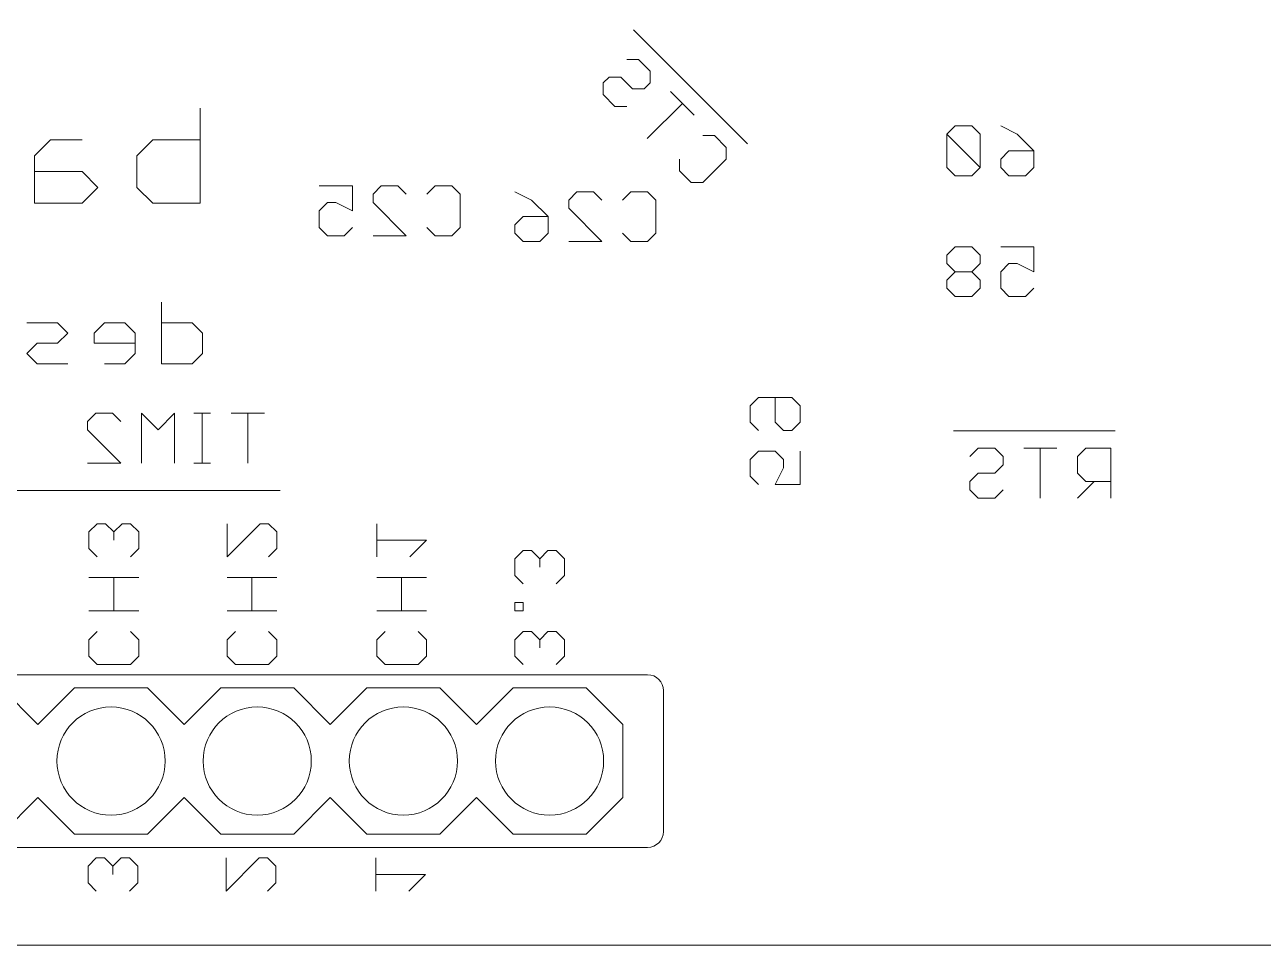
# Model space of a CAD drawing. Header units: millimetres. Extents: x -300 to -177, y 79 to 147.
# Drawn here: x -220.34 to -198.82, y 79.47 to 95.46 of the extents above; entities that cross this region are included whole.
import ezdxf

# ---------------------------------------------------------------- set-up
doc = ezdxf.new("R2010")
doc.units = ezdxf.units.MM
doc.header["$MEASUREMENT"] = 0
doc.layers.add('cut', color=7, linetype='Continuous')
doc.layers.add('reference', color=7, linetype='Continuous')

msp = doc.modelspace()

# ---------------------------------------------------------------- linework, layer by layer
at = {"layer": 'cut', "color": 250, "lineweight": 9}
for points, knots in [([(-197.1254, 145.9896), (-197.1254, 145.9896), (-196.2554, 145.7996), (-196.2554, 145.7996), (-196.2554, 145.7996), (-196.2554, 145.7996), (-195.5054, 145.6396), (-195.5054, 145.6396), (-195.5054, 145.6396), (-195.5054, 145.6396), (-194.3554, 145.3596), (-194.3554, 145.3596), (-194.3554, 145.3596), (-194.3554, 145.3596), (-193.5554, 145.1596), (-193.5554, 145.1596), (-193.5554, 145.1596), (-192.4998, 144.849), (-191.6513, 144.6358), (-190.6654, 144.3496), (-190.6654, 144.3496), (-190.6654, 144.3496), (-189.4954, 143.9796), (-189.4954, 143.9796), (-189.4954, 143.9796), (-189.4954, 143.9796), (-188.5654, 143.6796), (-188.5654, 143.6796), (-188.5654, 143.6796), (-188.5654, 143.6796), (-187.8954, 143.4496), (-187.8954, 143.4496), (-187.8954, 143.4496), (-187.8954, 143.4496), (-187.3354, 143.2596), (-187.3354, 143.2596), (-187.3354, 143.2596), (-186.4341, 142.9285), (-185.1783, 142.4534), (-184.3154, 142.1096), (-184.3154, 142.1096), (-184.3154, 142.1096), (-183.7054, 141.8596), (-183.7054, 141.8596), (-183.7054, 141.8596), (-183.7054, 141.8596), (-182.8354, 141.4896), (-182.8354, 141.4896), (-182.8354, 141.4896), (-182.8354, 141.4896), (-181.8254, 141.0496), (-181.8254, 141.0496), (-181.8254, 141.0496), (-181.8254, 141.0496), (-180.9854, 140.6696), (-180.9854, 140.6696), (-180.9854, 140.6696), (-180.6379, 140.5092), (-178.9287, 139.6762), (-178.9117, 139.6665), (-178.9117, 139.6665), (-177.959, 139.1488), (-177.3314, 138.1622), (-177.3054, 137.0696), (-177.3054, 137.0696), (-177.3054, 137.0696), (-177.3055, 88.4696), (-177.3055, 88.4696), (-177.3055, 88.4696), (-177.3055, 83.499), (-181.3349, 79.4696), (-186.3054, 79.4696), (-186.3054, 79.4696), (-186.3054, 79.4696), (-276.0913, 79.4696), (-276.0913, 79.4696), (-276.0913, 79.4696), (-276.3565, 79.4696), (-276.6108, 79.575), (-276.7984, 79.7625), (-276.7984, 79.7625), (-276.7984, 79.7625), (-276.9125, 79.8767), (-276.9125, 79.8767), (-276.9125, 79.8767), (-277.1001, 80.0642), (-277.3544, 80.1696), (-277.6197, 80.1696), (-277.6197, 80.1696), (-277.6197, 80.1696), (-285.9913, 80.1696), (-285.9913, 80.1696), (-285.9913, 80.1696), (-286.2565, 80.1696), (-286.5108, 80.0642), (-286.6984, 79.8767), (-286.6984, 79.8767), (-286.6984, 79.8767), (-286.8125, 79.7625), (-286.8125, 79.7625), (-286.8125, 79.7625), (-287.0001, 79.575), (-287.2544, 79.4696), (-287.5197, 79.4696), (-287.5197, 79.4696), (-287.5197, 79.4696), (-287.9055, 79.4696), (-287.9055, 79.4696), (-287.9055, 79.4696), (-290.2924, 79.4696), (-292.5816, 80.4178), (-294.2694, 82.1056), (-294.2694, 82.1056), (-295.9572, 83.7935), (-296.9055, 86.0827), (-296.9055, 88.4696), (-296.9055, 88.4696), (-296.9055, 88.4696), (-296.9054, 137.0697), (-296.9054, 137.0697), (-296.9054, 137.0697), (-296.8795, 138.1622), (-296.2519, 139.1554), (-295.2992, 139.6665), (-295.2992, 139.6665), (-294.1017, 140.3089), (-293.8755, 140.3696), (-293.2255, 140.6696), (-293.2255, 140.6696), (-293.2255, 140.6696), (-292.3855, 141.0496), (-292.3855, 141.0496), (-292.3855, 141.0496), (-292.3855, 141.0496), (-291.3755, 141.4896), (-291.3755, 141.4896), (-291.3755, 141.4896), (-291.3755, 141.4896), (-290.5055, 141.8596), (-290.5055, 141.8596), (-290.5055, 141.8596), (-290.5055, 141.8596), (-289.8955, 142.1096), (-289.8955, 142.1096), (-289.8955, 142.1096), (-289.0049, 142.4644), (-287.8148, 142.9145), (-286.8755, 143.2596), (-286.8755, 143.2596), (-286.8755, 143.2596), (-286.3155, 143.4496), (-286.3155, 143.4496), (-286.3155, 143.4496), (-286.3155, 143.4496), (-285.6455, 143.6796), (-285.6455, 143.6796), (-285.6455, 143.6796), (-285.6455, 143.6796), (-284.7155, 143.9796), (-284.7155, 143.9796), (-284.7155, 143.9796), (-284.7155, 143.9796), (-283.5455, 144.3496), (-283.5455, 144.3496), (-283.5455, 144.3496), (-282.5597, 144.6358), (-281.7105, 144.8493), (-280.6555, 145.1596), (-280.6555, 145.1596), (-280.6555, 145.1596), (-279.8555, 145.3596), (-279.8555, 145.3596), (-279.8555, 145.3596), (-279.8555, 145.3596), (-278.7055, 145.6396), (-278.7055, 145.6396), (-278.7055, 145.6396), (-278.7055, 145.6396), (-277.9555, 145.7996), (-277.9555, 145.7996), (-277.9555, 145.7996), (-277.9555, 145.7996), (-277.0855, 145.9896), (-277.0855, 145.9896), (-277.0855, 145.9896), (-276.4395, 146.1317), (-274.7135, 146.4389), (-273.9055, 146.5696), (-273.9055, 146.5696), (-273.9055, 146.5696), (-272.9855, 146.7096), (-272.9855, 146.7096), (-272.9855, 146.7096), (-272.9855, 146.7096), (-272.1055, 146.8396), (-272.1055, 146.8396), (-272.1055, 146.8396), (-272.1055, 146.8396), (-270.9155, 146.9896), (-270.9155, 146.9896), (-270.9155, 146.9896), (-269.7953, 147.1262), (-268.5842, 147.2062), (-267.3855, 147.3296), (-267.3855, 147.3296), (-267.3855, 147.3296), (-266.4855, 147.3896), (-266.4855, 147.3896), (-266.4855, 147.3896), (-266.4855, 147.3896), (-264.9055, 147.4696), (-264.9055, 147.4696), (-264.9055, 147.4696), (-264.9055, 147.4696), (-262.6055, 147.4696), (-262.6055, 147.4696), (-262.6055, 147.4696), (-261.8098, 147.4696), (-261.0467, 147.1535), (-260.4841, 146.5909), (-260.4841, 146.5909), (-259.9215, 146.0283), (-259.6055, 145.2652), (-259.6055, 144.4696), (-259.6055, 144.4696), (-259.6055, 143.9922), (-259.4158, 143.5344), (-259.0782, 143.1968), (-259.0782, 143.1968), (-258.7407, 142.8592), (-258.2828, 142.6696), (-257.8055, 142.6696), (-257.8055, 142.6696), (-257.8055, 142.6696), (-216.4054, 142.6696), (-216.4054, 142.6696), (-216.4054, 142.6696), (-215.4113, 142.6696), (-214.6055, 143.4755), (-214.6054, 144.4696), (-214.6054, 144.4696), (-214.6054, 145.2652), (-214.2894, 146.0283), (-213.7268, 146.5909), (-213.7268, 146.5909), (-213.1642, 147.1535), (-212.4011, 147.4696), (-211.6054, 147.4696), (-211.6054, 147.4696), (-211.6054, 147.4696), (-209.3054, 147.4696), (-209.3054, 147.4696), (-209.3054, 147.4696), (-209.3054, 147.4696), (-207.7254, 147.3896), (-207.7254, 147.3896), (-207.7254, 147.3896), (-207.7254, 147.3896), (-206.8254, 147.3296), (-206.8254, 147.3296), (-206.8254, 147.3296), (-205.6281, 147.2065), (-204.4149, 147.1261), (-203.2954, 146.9896), (-203.2954, 146.9896), (-203.2954, 146.9896), (-202.1054, 146.8396), (-202.1054, 146.8396), (-202.1054, 146.8396), (-202.1054, 146.8396), (-201.2254, 146.7096), (-201.2254, 146.7096), (-201.2254, 146.7096), (-201.2254, 146.7096), (-200.3054, 146.5696), (-200.3054, 146.5696), (-200.3054, 146.5696), (-199.4976, 146.4389), (-197.771, 146.1316), (-197.1254, 145.9896)], [0, 0, 0, 0, 0.0140845, 0.0140845, 0.0140845, 0.0140845, 0.028169, 0.028169, 0.028169, 0.028169, 0.0422535, 0.0422535, 0.0422535, 0.0422535, 0.056338, 0.056338, 0.056338, 0.056338, 0.0704225, 0.0704225, 0.0704225, 0.0704225, 0.084507, 0.084507, 0.084507, 0.084507, 0.0985915, 0.0985915, 0.0985915, 0.0985915, 0.1126761, 0.1126761, 0.1126761, 0.1126761, 0.1267606, 0.1267606, 0.1267606, 0.1267606, 0.1408451, 0.1408451, 0.1408451, 0.1408451, 0.1549296, 0.1549296, 0.1549296, 0.1549296, 0.1690141, 0.1690141, 0.1690141, 0.1690141, 0.1830986, 0.1830986, 0.1830986, 0.1830986, 0.1971831, 0.1971831, 0.1971831, 0.1971831, 0.2112676, 0.2112676, 0.2112676, 0.2112676, 0.2253521, 0.2253521, 0.2253521, 0.2253521, 0.2394366, 0.2394366, 0.2394366, 0.2394366, 0.2535211, 0.2535211, 0.2535211, 0.2535211, 0.2676056, 0.2676056, 0.2676056, 0.2676056, 0.2816901, 0.2816901, 0.2816901, 0.2816901, 0.2957746, 0.2957746, 0.2957746, 0.2957746, 0.3098592, 0.3098592, 0.3098592, 0.3098592, 0.3239437, 0.3239437, 0.3239437, 0.3239437, 0.3380282, 0.3380282, 0.3380282, 0.3380282, 0.3521127, 0.3521127, 0.3521127, 0.3521127, 0.3661972, 0.3661972, 0.3661972, 0.3661972, 0.3802817, 0.3802817, 0.3802817, 0.3802817, 0.3943662, 0.3943662, 0.3943662, 0.3943662, 0.4084507, 0.4084507, 0.4084507, 0.4084507, 0.4225352, 0.4225352, 0.4225352, 0.4225352, 0.4366197, 0.4366197, 0.4366197, 0.4366197, 0.4507042, 0.4507042, 0.4507042, 0.4507042, 0.4647887, 0.4647887, 0.4647887, 0.4647887, 0.4788732, 0.4788732, 0.4788732, 0.4788732, 0.4929577, 0.4929577, 0.4929577, 0.4929577, 0.5070423, 0.5070423, 0.5070423, 0.5070423, 0.5211268, 0.5211268, 0.5211268, 0.5211268, 0.5352113, 0.5352113, 0.5352113, 0.5352113, 0.5492958, 0.5492958, 0.5492958, 0.5492958, 0.5633803, 0.5633803, 0.5633803, 0.5633803, 0.5774648, 0.5774648, 0.5774648, 0.5774648, 0.5915493, 0.5915493, 0.5915493, 0.5915493, 0.6056338, 0.6056338, 0.6056338, 0.6056338, 0.6197183, 0.6197183, 0.6197183, 0.6197183, 0.6338028, 0.6338028, 0.6338028, 0.6338028, 0.6478873, 0.6478873, 0.6478873, 0.6478873, 0.6619718, 0.6619718, 0.6619718, 0.6619718, 0.6760563, 0.6760563, 0.6760563, 0.6760563, 0.6901408, 0.6901408, 0.6901408, 0.6901408, 0.7042254, 0.7042254, 0.7042254, 0.7042254, 0.7183099, 0.7183099, 0.7183099, 0.7183099, 0.7323944, 0.7323944, 0.7323944, 0.7323944, 0.7464789, 0.7464789, 0.7464789, 0.7464789, 0.7605634, 0.7605634, 0.7605634, 0.7605634, 0.7746479, 0.7746479, 0.7746479, 0.7746479, 0.7887324, 0.7887324, 0.7887324, 0.7887324, 0.8028169, 0.8028169, 0.8028169, 0.8028169, 0.8169014, 0.8169014, 0.8169014, 0.8169014, 0.8309859, 0.8309859, 0.8309859, 0.8309859, 0.8450704, 0.8450704, 0.8450704, 0.8450704, 0.8591549, 0.8591549, 0.8591549, 0.8591549, 0.8732394, 0.8732394, 0.8732394, 0.8732394, 0.8873239, 0.8873239, 0.8873239, 0.8873239, 0.9014085, 0.9014085, 0.9014085, 0.9014085, 0.915493, 0.915493, 0.915493, 0.915493, 0.9295775, 0.9295775, 0.9295775, 0.9295775, 0.943662, 0.943662, 0.943662, 0.943662, 0.9577465, 0.9577465, 0.9577465, 0.9577465, 0.971831, 0.971831, 0.971831, 0.971831, 1, 1, 1, 1]), ([(-268.6683, 84.1696), (-268.6683, 84.1696), (-209.5225, 84.1696), (-209.5225, 84.1696), (-209.5225, 84.1696), (-209.3706, 84.1696), (-209.2464, 84.0454), (-209.2464, 83.8935), (-209.2464, 83.8935), (-209.2464, 83.8935), (-209.2464, 81.4457), (-209.2464, 81.4457), (-209.2464, 81.4457), (-209.2464, 81.2938), (-209.3706, 81.1696), (-209.5225, 81.1696), (-209.5225, 81.1696), (-209.5225, 81.1696), (-268.6683, 81.1696), (-268.6683, 81.1696), (-268.6683, 81.1696), (-268.8202, 81.1696), (-268.9444, 81.2938), (-268.9444, 81.4457), (-268.9444, 81.4457), (-268.9444, 81.4457), (-268.9444, 83.8935), (-268.9444, 83.8935), (-268.9444, 83.8935), (-268.9444, 84.0454), (-268.8202, 84.1696), (-268.6683, 84.1696)], [0, 0, 0, 0, 0.1111111, 0.1111111, 0.1111111, 0.1111111, 0.2222222, 0.2222222, 0.2222222, 0.2222222, 0.3333333, 0.3333333, 0.3333333, 0.3333333, 0.4444444, 0.4444444, 0.4444444, 0.4444444, 0.5555556, 0.5555556, 0.5555556, 0.5555556, 0.6666667, 0.6666667, 0.6666667, 0.6666667, 0.7777778, 0.7777778, 0.7777778, 0.7777778, 1, 1, 1, 1])]:
    msp.add_open_spline(points, degree=3, knots=knots, dxfattribs=at)
at = {"layer": 'reference', "color": 242, "lineweight": 9}
for points in [[(-207.7845, 93.3905), (-207.7845, 93.3905), (-209.7691, 95.375), (-209.7691, 95.375)], [(-209.8858, 94.8579), (-209.8858, 94.8579), (-209.682, 94.8579), (-209.682, 94.8579)], [(-209.682, 94.8579), (-209.682, 94.8579), (-209.4783, 94.6542), (-209.4783, 94.6542)], [(-210.1914, 94.5523), (-210.1914, 94.5523), (-210.2932, 94.4505), (-210.2932, 94.4505)], [(-209.9876, 94.5523), (-209.9876, 94.5523), (-210.1914, 94.5523), (-210.1914, 94.5523)], [(-209.7839, 94.3486), (-209.7839, 94.3486), (-209.9876, 94.5523), (-209.9876, 94.5523)], [(-209.4783, 94.6542), (-209.4783, 94.6542), (-209.4783, 94.4505), (-209.4783, 94.4505)], [(-210.2932, 94.4505), (-210.2932, 94.4505), (-210.2932, 94.2468), (-210.2932, 94.2468)], [(-209.5802, 94.3486), (-209.5802, 94.3486), (-209.7839, 94.3486), (-209.7839, 94.3486)], [(-209.4783, 94.4505), (-209.4783, 94.4505), (-209.5802, 94.3486), (-209.5802, 94.3486)], [(-208.7149, 93.8908), (-208.7149, 93.8908), (-209.1224, 94.2983), (-209.1224, 94.2983)], [(-210.2932, 94.2468), (-210.2932, 94.2468), (-210.0895, 94.043), (-210.0895, 94.043)], [(-210.0895, 94.043), (-210.0895, 94.043), (-209.8858, 94.043), (-209.8858, 94.043)], [(-209.5298, 93.4834), (-209.5298, 93.4834), (-208.9187, 94.0946), (-208.9187, 94.0946)], [(-217.2951, 94.0117), (-217.2951, 94.0117), (-217.2951, 92.3593), (-217.2951, 92.3593)], [(-204.1782, 93.7021), (-204.1782, 93.7021), (-204.3223, 93.5581), (-204.3223, 93.5581)], [(-203.8901, 93.7021), (-203.8901, 93.7021), (-204.1782, 93.7021), (-204.1782, 93.7021)], [(-203.7461, 93.5581), (-203.7461, 93.5581), (-203.8901, 93.7021), (-203.8901, 93.7021)], [(-203.3868, 93.7021), (-203.3868, 93.7021), (-203.0987, 93.5581), (-203.0987, 93.5581)], [(-219.8988, 93.4609), (-219.8988, 93.4609), (-220.1742, 93.1855), (-220.1742, 93.1855)], [(-219.348, 93.4609), (-219.348, 93.4609), (-219.8988, 93.4609), (-219.8988, 93.4609)], [(-218.3967, 93.1855), (-218.3967, 93.1855), (-218.1213, 93.4609), (-218.1213, 93.4609)], [(-218.1213, 93.4609), (-218.1213, 93.4609), (-217.2951, 93.4609), (-217.2951, 93.4609)], [(-208.5628, 93.5349), (-208.5628, 93.5349), (-208.359, 93.5349), (-208.359, 93.5349)], [(-208.359, 93.5349), (-208.359, 93.5349), (-208.1553, 93.3312), (-208.1553, 93.3312)], [(-204.3223, 93.5581), (-204.3223, 93.5581), (-204.3223, 92.9819), (-204.3223, 92.9819)], [(-203.7461, 92.9819), (-203.7461, 92.9819), (-204.3223, 93.5581), (-204.3223, 93.5581)], [(-203.7461, 92.9819), (-203.7461, 92.9819), (-203.7461, 93.5581), (-203.7461, 93.5581)], [(-203.0987, 93.5581), (-203.0987, 93.5581), (-202.8106, 93.27), (-202.8106, 93.27)], [(-220.1742, 93.1855), (-220.1742, 93.1855), (-220.1742, 92.3593), (-220.1742, 92.3593)], [(-218.3967, 92.6347), (-218.3967, 92.6347), (-218.3967, 93.1855), (-218.3967, 93.1855)], [(-208.1553, 93.3312), (-208.1553, 93.3312), (-208.1553, 93.1275), (-208.1553, 93.1275)], [(-203.3868, 93.1259), (-203.3868, 93.1259), (-203.2427, 93.27), (-203.2427, 93.27)], [(-203.2427, 93.27), (-203.2427, 93.27), (-202.8106, 93.27), (-202.8106, 93.27)], [(-202.8106, 93.27), (-202.8106, 93.27), (-202.8106, 92.9819), (-202.8106, 92.9819)], [(-208.9702, 92.9237), (-208.9702, 92.9237), (-208.9702, 93.1275), (-208.9702, 93.1275)], [(-208.1553, 93.1275), (-208.1553, 93.1275), (-208.5628, 92.72), (-208.5628, 92.72)], [(-204.3223, 92.9819), (-204.3223, 92.9819), (-204.1782, 92.8378), (-204.1782, 92.8378)], [(-203.8901, 92.8378), (-203.8901, 92.8378), (-203.7461, 92.9819), (-203.7461, 92.9819)], [(-203.3868, 92.9819), (-203.3868, 92.9819), (-203.3868, 93.1259), (-203.3868, 93.1259)], [(-203.2427, 92.8378), (-203.2427, 92.8378), (-203.3868, 92.9819), (-203.3868, 92.9819)], [(-202.8106, 92.9819), (-202.8106, 92.9819), (-202.9546, 92.8378), (-202.9546, 92.8378)], [(-219.348, 92.9101), (-219.348, 92.9101), (-220.1742, 92.9101), (-220.1742, 92.9101)], [(-219.0726, 92.6347), (-219.0726, 92.6347), (-219.348, 92.9101), (-219.348, 92.9101)], [(-208.7665, 92.72), (-208.7665, 92.72), (-208.9702, 92.9237), (-208.9702, 92.9237)], [(-204.1782, 92.8378), (-204.1782, 92.8378), (-203.8901, 92.8378), (-203.8901, 92.8378)], [(-202.9546, 92.8378), (-202.9546, 92.8378), (-203.2427, 92.8378), (-203.2427, 92.8378)], [(-219.348, 92.3593), (-219.348, 92.3593), (-219.0726, 92.6347), (-219.0726, 92.6347)], [(-218.1213, 92.3593), (-218.1213, 92.3593), (-218.3967, 92.6347), (-218.3967, 92.6347)], [(-215.2289, 92.6601), (-215.2289, 92.6601), (-214.6527, 92.6601), (-214.6527, 92.6601)], [(-214.6527, 92.6601), (-214.6527, 92.6601), (-214.6527, 92.228), (-214.6527, 92.228)], [(-214.2933, 92.5161), (-214.2933, 92.5161), (-214.1493, 92.6601), (-214.1493, 92.6601)], [(-214.1493, 92.6601), (-214.1493, 92.6601), (-213.8612, 92.6601), (-213.8612, 92.6601)], [(-213.8612, 92.6601), (-213.8612, 92.6601), (-213.7171, 92.5161), (-213.7171, 92.5161)], [(-213.3578, 92.5161), (-213.3578, 92.5161), (-213.2139, 92.6601), (-213.2139, 92.6601)], [(-213.2139, 92.6601), (-213.2139, 92.6601), (-212.9256, 92.6601), (-212.9256, 92.6601)], [(-212.9256, 92.6601), (-212.9256, 92.6601), (-212.7816, 92.5161), (-212.7816, 92.5161)], [(-211.8289, 92.5601), (-211.8289, 92.5601), (-211.5407, 92.4161), (-211.5407, 92.4161)], [(-210.8933, 92.4161), (-210.8933, 92.4161), (-210.7493, 92.5601), (-210.7493, 92.5601)], [(-210.7493, 92.5601), (-210.7493, 92.5601), (-210.4612, 92.5601), (-210.4612, 92.5601)], [(-210.4612, 92.5601), (-210.4612, 92.5601), (-210.3171, 92.4161), (-210.3171, 92.4161)], [(-209.9578, 92.4161), (-209.9578, 92.4161), (-209.8138, 92.5601), (-209.8138, 92.5601)], [(-209.8138, 92.5601), (-209.8138, 92.5601), (-209.5257, 92.5601), (-209.5257, 92.5601)], [(-209.5257, 92.5601), (-209.5257, 92.5601), (-209.3816, 92.4161), (-209.3816, 92.4161)], [(-208.5628, 92.72), (-208.5628, 92.72), (-208.7665, 92.72), (-208.7665, 92.72)], [(-220.1742, 92.3593), (-220.1742, 92.3593), (-219.348, 92.3593), (-219.348, 92.3593)], [(-217.2951, 92.3593), (-217.2951, 92.3593), (-218.1213, 92.3593), (-218.1213, 92.3593)], [(-215.0848, 92.372), (-215.0848, 92.372), (-215.2289, 92.228), (-215.2289, 92.228)], [(-214.9408, 92.372), (-214.9408, 92.372), (-215.0848, 92.372), (-215.0848, 92.372)], [(-214.6527, 92.228), (-214.6527, 92.228), (-214.9408, 92.372), (-214.9408, 92.372)], [(-214.2933, 92.372), (-214.2933, 92.372), (-214.2933, 92.5161), (-214.2933, 92.5161)], [(-213.7171, 91.7958), (-213.7171, 91.7958), (-214.2933, 92.372), (-214.2933, 92.372)], [(-212.7816, 92.5161), (-212.7816, 92.5161), (-212.7816, 91.9398), (-212.7816, 91.9398)], [(-211.5407, 92.4161), (-211.5407, 92.4161), (-211.2526, 92.128), (-211.2526, 92.128)], [(-210.8933, 92.272), (-210.8933, 92.272), (-210.8933, 92.4161), (-210.8933, 92.4161)], [(-209.3816, 92.4161), (-209.3816, 92.4161), (-209.3816, 91.8398), (-209.3816, 91.8398)], [(-215.2289, 92.228), (-215.2289, 92.228), (-215.2289, 91.9398), (-215.2289, 91.9398)], [(-211.8289, 91.9839), (-211.8289, 91.9839), (-211.6848, 92.128), (-211.6848, 92.128)], [(-211.6848, 92.128), (-211.6848, 92.128), (-211.2526, 92.128), (-211.2526, 92.128)], [(-211.2526, 92.128), (-211.2526, 92.128), (-211.2526, 91.8398), (-211.2526, 91.8398)], [(-210.3171, 91.6958), (-210.3171, 91.6958), (-210.8933, 92.272), (-210.8933, 92.272)], [(-215.2289, 91.9398), (-215.2289, 91.9398), (-215.0848, 91.7958), (-215.0848, 91.7958)], [(-214.7967, 91.7958), (-214.7967, 91.7958), (-214.6527, 91.9398), (-214.6527, 91.9398)], [(-213.2139, 91.7958), (-213.2139, 91.7958), (-213.3578, 91.9398), (-213.3578, 91.9398)], [(-212.7816, 91.9398), (-212.7816, 91.9398), (-212.9256, 91.7958), (-212.9256, 91.7958)], [(-211.8289, 91.8398), (-211.8289, 91.8398), (-211.8289, 91.9839), (-211.8289, 91.9839)], [(-215.0848, 91.7958), (-215.0848, 91.7958), (-214.7967, 91.7958), (-214.7967, 91.7958)], [(-214.2933, 91.7958), (-214.2933, 91.7958), (-213.7171, 91.7958), (-213.7171, 91.7958)], [(-212.9256, 91.7958), (-212.9256, 91.7958), (-213.2139, 91.7958), (-213.2139, 91.7958)], [(-211.6848, 91.6958), (-211.6848, 91.6958), (-211.8289, 91.8398), (-211.8289, 91.8398)], [(-211.3967, 91.6958), (-211.3967, 91.6958), (-211.6848, 91.6958), (-211.6848, 91.6958)], [(-211.2526, 91.8398), (-211.2526, 91.8398), (-211.3967, 91.6958), (-211.3967, 91.6958)], [(-210.8933, 91.6958), (-210.8933, 91.6958), (-210.3171, 91.6958), (-210.3171, 91.6958)], [(-209.8138, 91.6958), (-209.8138, 91.6958), (-209.9578, 91.8398), (-209.9578, 91.8398)], [(-209.5257, 91.6958), (-209.5257, 91.6958), (-209.8138, 91.6958), (-209.8138, 91.6958)], [(-209.3816, 91.8398), (-209.3816, 91.8398), (-209.5257, 91.6958), (-209.5257, 91.6958)], [(-204.1782, 91.6021), (-204.1782, 91.6021), (-204.3223, 91.4581), (-204.3223, 91.4581)], [(-203.8901, 91.6021), (-203.8901, 91.6021), (-204.1782, 91.6021), (-204.1782, 91.6021)], [(-203.7461, 91.4581), (-203.7461, 91.4581), (-203.8901, 91.6021), (-203.8901, 91.6021)], [(-203.3868, 91.6021), (-203.3868, 91.6021), (-202.8106, 91.6021), (-202.8106, 91.6021)], [(-202.8106, 91.6021), (-202.8106, 91.6021), (-202.8106, 91.17), (-202.8106, 91.17)], [(-204.3223, 91.4581), (-204.3223, 91.4581), (-204.3223, 91.314), (-204.3223, 91.314)], [(-204.3223, 91.314), (-204.3223, 91.314), (-204.1782, 91.17), (-204.1782, 91.17)], [(-203.8901, 91.17), (-203.8901, 91.17), (-203.7461, 91.314), (-203.7461, 91.314)], [(-203.7461, 91.314), (-203.7461, 91.314), (-203.7461, 91.4581), (-203.7461, 91.4581)], [(-203.2427, 91.314), (-203.2427, 91.314), (-203.3868, 91.17), (-203.3868, 91.17)], [(-203.0987, 91.314), (-203.0987, 91.314), (-203.2427, 91.314), (-203.2427, 91.314)], [(-202.8106, 91.17), (-202.8106, 91.17), (-203.0987, 91.314), (-203.0987, 91.314)], [(-204.1782, 91.17), (-204.1782, 91.17), (-204.3223, 91.0259), (-204.3223, 91.0259)], [(-203.8901, 91.17), (-203.8901, 91.17), (-204.1782, 91.17), (-204.1782, 91.17)], [(-203.7461, 91.0259), (-203.7461, 91.0259), (-203.8901, 91.17), (-203.8901, 91.17)], [(-203.3868, 91.17), (-203.3868, 91.17), (-203.3868, 90.8819), (-203.3868, 90.8819)], [(-204.3223, 91.0259), (-204.3223, 91.0259), (-204.3223, 90.8819), (-204.3223, 90.8819)], [(-204.3223, 90.8819), (-204.3223, 90.8819), (-204.1782, 90.7378), (-204.1782, 90.7378)], [(-203.8901, 90.7378), (-203.8901, 90.7378), (-203.7461, 90.8819), (-203.7461, 90.8819)], [(-203.7461, 90.8819), (-203.7461, 90.8819), (-203.7461, 91.0259), (-203.7461, 91.0259)], [(-203.3868, 90.8819), (-203.3868, 90.8819), (-203.2427, 90.7378), (-203.2427, 90.7378)], [(-202.9546, 90.7378), (-202.9546, 90.7378), (-202.8106, 90.8819), (-202.8106, 90.8819)], [(-217.9688, 90.6389), (-217.9688, 90.6389), (-217.9688, 89.5712), (-217.9688, 89.5712)], [(-204.1782, 90.7378), (-204.1782, 90.7378), (-203.8901, 90.7378), (-203.8901, 90.7378)], [(-203.2427, 90.7378), (-203.2427, 90.7378), (-202.9546, 90.7378), (-202.9546, 90.7378)], [(-219.7737, 90.283), (-219.7737, 90.283), (-220.3076, 90.283), (-220.3076, 90.283)], [(-219.5958, 90.1051), (-219.5958, 90.1051), (-219.7737, 90.283), (-219.7737, 90.283)], [(-218.9603, 90.283), (-218.9603, 90.283), (-219.1382, 90.1051), (-219.1382, 90.1051)], [(-218.6043, 90.283), (-218.6043, 90.283), (-218.9603, 90.283), (-218.9603, 90.283)], [(-218.4264, 90.1051), (-218.4264, 90.1051), (-218.6043, 90.283), (-218.6043, 90.283)], [(-217.435, 90.283), (-217.435, 90.283), (-217.9688, 90.283), (-217.9688, 90.283)], [(-217.257, 90.1051), (-217.257, 90.1051), (-217.435, 90.283), (-217.435, 90.283)], [(-219.7737, 89.9271), (-219.7737, 89.9271), (-219.5958, 90.1051), (-219.5958, 90.1051)], [(-219.1382, 90.1051), (-219.1382, 90.1051), (-219.1382, 89.9271), (-219.1382, 89.9271)], [(-218.4264, 89.7492), (-218.4264, 89.7492), (-218.4264, 90.1051), (-218.4264, 90.1051)], [(-217.257, 89.7492), (-217.257, 89.7492), (-217.257, 90.1051), (-217.257, 90.1051)], [(-220.3076, 89.7492), (-220.3076, 89.7492), (-220.1296, 89.9271), (-220.1296, 89.9271)], [(-220.1296, 89.5712), (-220.1296, 89.5712), (-220.3076, 89.7492), (-220.3076, 89.7492)], [(-220.1296, 89.9271), (-220.1296, 89.9271), (-219.7737, 89.9271), (-219.7737, 89.9271)], [(-219.1382, 89.9271), (-219.1382, 89.9271), (-218.4264, 89.9271), (-218.4264, 89.9271)], [(-218.6043, 89.5712), (-218.6043, 89.5712), (-218.4264, 89.7492), (-218.4264, 89.7492)], [(-217.435, 89.5712), (-217.435, 89.5712), (-217.257, 89.7492), (-217.257, 89.7492)], [(-219.5958, 89.5712), (-219.5958, 89.5712), (-220.1296, 89.5712), (-220.1296, 89.5712)], [(-218.9603, 89.5712), (-218.9603, 89.5712), (-218.6043, 89.5712), (-218.6043, 89.5712)], [(-217.9688, 89.5712), (-217.9688, 89.5712), (-217.435, 89.5712), (-217.435, 89.5712)], [(-207.7372, 88.8424), (-207.7372, 88.8424), (-207.5932, 88.9865), (-207.5932, 88.9865)], [(-207.5932, 88.9865), (-207.5932, 88.9865), (-207.017, 88.9865), (-207.017, 88.9865)], [(-207.3051, 88.5543), (-207.3051, 88.5543), (-207.3051, 88.9865), (-207.3051, 88.9865)], [(-207.017, 88.9865), (-207.017, 88.9865), (-206.8729, 88.8424), (-206.8729, 88.8424)], [(-219.2525, 88.5661), (-219.2525, 88.5661), (-219.1086, 88.7101), (-219.1086, 88.7101)], [(-219.1086, 88.7101), (-219.1086, 88.7101), (-218.8205, 88.7101), (-218.8205, 88.7101)], [(-218.8205, 88.7101), (-218.8205, 88.7101), (-218.6763, 88.5661), (-218.6763, 88.5661)], [(-218.029, 88.422), (-218.029, 88.422), (-218.3171, 88.7101), (-218.3171, 88.7101)], [(-218.3171, 88.7101), (-218.3171, 88.7101), (-218.3171, 87.8458), (-218.3171, 87.8458)], [(-217.7409, 88.7101), (-217.7409, 88.7101), (-218.029, 88.422), (-218.029, 88.422)], [(-217.7409, 87.8458), (-217.7409, 87.8458), (-217.7409, 88.7101), (-217.7409, 88.7101)], [(-217.1171, 88.7101), (-217.1171, 88.7101), (-217.4052, 88.7101), (-217.4052, 88.7101)], [(-217.2612, 87.8458), (-217.2612, 87.8458), (-217.2612, 88.7101), (-217.2612, 88.7101)], [(-216.1816, 88.7101), (-216.1816, 88.7101), (-216.7578, 88.7101), (-216.7578, 88.7101)], [(-216.4697, 87.8458), (-216.4697, 87.8458), (-216.4697, 88.7101), (-216.4697, 88.7101)], [(-207.7372, 88.5543), (-207.7372, 88.5543), (-207.7372, 88.8424), (-207.7372, 88.8424)], [(-206.8729, 88.8424), (-206.8729, 88.8424), (-206.8729, 88.5543), (-206.8729, 88.5543)], [(-219.2525, 88.422), (-219.2525, 88.422), (-219.2525, 88.5661), (-219.2525, 88.5661)], [(-207.5932, 88.4103), (-207.5932, 88.4103), (-207.7372, 88.5543), (-207.7372, 88.5543)], [(-207.161, 88.4103), (-207.161, 88.4103), (-207.3051, 88.5543), (-207.3051, 88.5543)], [(-206.8729, 88.5543), (-206.8729, 88.5543), (-207.017, 88.4103), (-207.017, 88.4103)], [(-218.6763, 87.8458), (-218.6763, 87.8458), (-219.2525, 88.422), (-219.2525, 88.422)], [(-207.017, 88.4103), (-207.017, 88.4103), (-207.161, 88.4103), (-207.161, 88.4103)], [(-201.3988, 88.4062), (-201.3988, 88.4062), (-204.2054, 88.4062), (-204.2054, 88.4062)], [(-207.5932, 88.051), (-207.5932, 88.051), (-207.7372, 87.9069), (-207.7372, 87.9069)], [(-207.3051, 88.051), (-207.3051, 88.051), (-207.5932, 88.051), (-207.5932, 88.051)], [(-207.161, 87.9069), (-207.161, 87.9069), (-207.3051, 88.051), (-207.3051, 88.051)], [(-206.8729, 88.051), (-206.8729, 88.051), (-206.8729, 87.4748), (-206.8729, 87.4748)], [(-203.9224, 87.9581), (-203.9224, 87.9581), (-203.7782, 88.1021), (-203.7782, 88.1021)], [(-203.7782, 88.1021), (-203.7782, 88.1021), (-203.4901, 88.1021), (-203.4901, 88.1021)], [(-203.4901, 88.1021), (-203.4901, 88.1021), (-203.3462, 87.9581), (-203.3462, 87.9581)], [(-202.4106, 88.1021), (-202.4106, 88.1021), (-202.9868, 88.1021), (-202.9868, 88.1021)], [(-202.6987, 87.2378), (-202.6987, 87.2378), (-202.6987, 88.1021), (-202.6987, 88.1021)], [(-201.9072, 88.1021), (-201.9072, 88.1021), (-202.0513, 87.9581), (-202.0513, 87.9581)], [(-201.475, 88.1021), (-201.475, 88.1021), (-201.9072, 88.1021), (-201.9072, 88.1021)], [(-201.475, 87.2378), (-201.475, 87.2378), (-201.475, 88.1021), (-201.475, 88.1021)], [(-219.2525, 87.8458), (-219.2525, 87.8458), (-218.6763, 87.8458), (-218.6763, 87.8458)], [(-217.1171, 87.8458), (-217.1171, 87.8458), (-217.4052, 87.8458), (-217.4052, 87.8458)], [(-207.7372, 87.9069), (-207.7372, 87.9069), (-207.7372, 87.6188), (-207.7372, 87.6188)], [(-207.161, 87.7629), (-207.161, 87.7629), (-207.161, 87.9069), (-207.161, 87.9069)], [(-203.3462, 87.814), (-203.3462, 87.814), (-203.4901, 87.67), (-203.4901, 87.67)], [(-203.3462, 87.9581), (-203.3462, 87.9581), (-203.3462, 87.814), (-203.3462, 87.814)], [(-202.0513, 87.9581), (-202.0513, 87.9581), (-202.0513, 87.67), (-202.0513, 87.67)], [(-207.7372, 87.6188), (-207.7372, 87.6188), (-207.5932, 87.4748), (-207.5932, 87.4748)], [(-207.3051, 87.4748), (-207.3051, 87.4748), (-207.161, 87.7629), (-207.161, 87.7629)], [(-203.7782, 87.67), (-203.7782, 87.67), (-203.9224, 87.5259), (-203.9224, 87.5259)], [(-203.4901, 87.67), (-203.4901, 87.67), (-203.7782, 87.67), (-203.7782, 87.67)], [(-202.0513, 87.67), (-202.0513, 87.67), (-201.9072, 87.5259), (-201.9072, 87.5259)], [(-221.7054, 87.3696), (-221.7054, 87.3696), (-215.9054, 87.3696), (-215.9054, 87.3696)], [(-206.8729, 87.4748), (-206.8729, 87.4748), (-207.3051, 87.4748), (-207.3051, 87.4748)], [(-203.9224, 87.5259), (-203.9224, 87.5259), (-203.9224, 87.3819), (-203.9224, 87.3819)], [(-203.9224, 87.3819), (-203.9224, 87.3819), (-203.7782, 87.2378), (-203.7782, 87.2378)], [(-203.4901, 87.2378), (-203.4901, 87.2378), (-203.3462, 87.3819), (-203.3462, 87.3819)], [(-201.7632, 87.5259), (-201.7632, 87.5259), (-202.0513, 87.2378), (-202.0513, 87.2378)], [(-201.9072, 87.5259), (-201.9072, 87.5259), (-201.475, 87.5259), (-201.475, 87.5259)], [(-203.7782, 87.2378), (-203.7782, 87.2378), (-203.4901, 87.2378), (-203.4901, 87.2378)], [(-219.0851, 86.7931), (-219.0851, 86.7931), (-219.2292, 86.649), (-219.2292, 86.649)], [(-218.9411, 86.7931), (-218.9411, 86.7931), (-219.0851, 86.7931), (-219.0851, 86.7931)], [(-218.797, 86.649), (-218.797, 86.649), (-218.9411, 86.7931), (-218.9411, 86.7931)], [(-218.653, 86.7931), (-218.653, 86.7931), (-218.797, 86.649), (-218.797, 86.649)], [(-218.5089, 86.7931), (-218.5089, 86.7931), (-218.653, 86.7931), (-218.653, 86.7931)], [(-218.3649, 86.649), (-218.3649, 86.649), (-218.5089, 86.7931), (-218.5089, 86.7931)], [(-216.8292, 86.7931), (-216.8292, 86.7931), (-216.8292, 86.2168), (-216.8292, 86.2168)], [(-216.8292, 86.2168), (-216.8292, 86.2168), (-216.253, 86.7931), (-216.253, 86.7931)], [(-216.253, 86.7931), (-216.253, 86.7931), (-216.1089, 86.7931), (-216.1089, 86.7931)], [(-216.1089, 86.7931), (-216.1089, 86.7931), (-215.9649, 86.649), (-215.9649, 86.649)], [(-214.2292, 86.2168), (-214.2292, 86.2168), (-214.2292, 86.7931), (-214.2292, 86.7931)], [(-219.2292, 86.649), (-219.2292, 86.649), (-219.2292, 86.3609), (-219.2292, 86.3609)], [(-218.797, 86.649), (-218.797, 86.649), (-218.797, 86.505), (-218.797, 86.505)], [(-218.3649, 86.3609), (-218.3649, 86.3609), (-218.3649, 86.649), (-218.3649, 86.649)], [(-215.9649, 86.649), (-215.9649, 86.649), (-215.9649, 86.3609), (-215.9649, 86.3609)], [(-219.2292, 86.3609), (-219.2292, 86.3609), (-219.0851, 86.2168), (-219.0851, 86.2168)], [(-218.5089, 86.2168), (-218.5089, 86.2168), (-218.3649, 86.3609), (-218.3649, 86.3609)], [(-215.9649, 86.3609), (-215.9649, 86.3609), (-216.1089, 86.2168), (-216.1089, 86.2168)], [(-213.3649, 86.505), (-213.3649, 86.505), (-214.2292, 86.505), (-214.2292, 86.505)], [(-213.653, 86.2168), (-213.653, 86.2168), (-213.3649, 86.505), (-213.3649, 86.505)], [(-211.6851, 86.3253), (-211.6851, 86.3253), (-211.8292, 86.1812), (-211.8292, 86.1812)], [(-211.5411, 86.3253), (-211.5411, 86.3253), (-211.6851, 86.3253), (-211.6851, 86.3253)], [(-211.397, 86.1812), (-211.397, 86.1812), (-211.5411, 86.3253), (-211.5411, 86.3253)], [(-211.253, 86.3253), (-211.253, 86.3253), (-211.397, 86.1812), (-211.397, 86.1812)], [(-211.1089, 86.3253), (-211.1089, 86.3253), (-211.253, 86.3253), (-211.253, 86.3253)], [(-210.9649, 86.1812), (-210.9649, 86.1812), (-211.1089, 86.3253), (-211.1089, 86.3253)], [(-211.8292, 86.1812), (-211.8292, 86.1812), (-211.8292, 85.8931), (-211.8292, 85.8931)], [(-211.397, 86.1812), (-211.397, 86.1812), (-211.397, 86.0372), (-211.397, 86.0372)], [(-210.9649, 85.8931), (-210.9649, 85.8931), (-210.9649, 86.1812), (-210.9649, 86.1812)], [(-211.8292, 85.8931), (-211.8292, 85.8931), (-211.6851, 85.7491), (-211.6851, 85.7491)], [(-211.1089, 85.7491), (-211.1089, 85.7491), (-210.9649, 85.8931), (-210.9649, 85.8931)], [(-218.3649, 85.8575), (-218.3649, 85.8575), (-219.2292, 85.8575), (-219.2292, 85.8575)], [(-218.797, 85.2813), (-218.797, 85.2813), (-218.797, 85.8575), (-218.797, 85.8575)], [(-215.9649, 85.8575), (-215.9649, 85.8575), (-216.8292, 85.8575), (-216.8292, 85.8575)], [(-216.397, 85.2813), (-216.397, 85.2813), (-216.397, 85.8575), (-216.397, 85.8575)], [(-213.3649, 85.8575), (-213.3649, 85.8575), (-214.2292, 85.8575), (-214.2292, 85.8575)], [(-213.797, 85.2813), (-213.797, 85.2813), (-213.797, 85.8575), (-213.797, 85.8575)], [(-219.2292, 85.2813), (-219.2292, 85.2813), (-218.3649, 85.2813), (-218.3649, 85.2813)], [(-216.8292, 85.2813), (-216.8292, 85.2813), (-215.9649, 85.2813), (-215.9649, 85.2813)], [(-214.2292, 85.2813), (-214.2292, 85.2813), (-213.3649, 85.2813), (-213.3649, 85.2813)], [(-211.6851, 85.4254), (-211.6851, 85.4254), (-211.8292, 85.4254), (-211.8292, 85.4254)], [(-211.8292, 85.4254), (-211.8292, 85.4254), (-211.8292, 85.2813), (-211.8292, 85.2813)], [(-211.8292, 85.2813), (-211.8292, 85.2813), (-211.6851, 85.2813), (-211.6851, 85.2813)], [(-211.6851, 85.2813), (-211.6851, 85.2813), (-211.6851, 85.4254), (-211.6851, 85.4254)], [(-219.2292, 84.778), (-219.2292, 84.778), (-219.0851, 84.922), (-219.0851, 84.922)], [(-218.5089, 84.922), (-218.5089, 84.922), (-218.3649, 84.778), (-218.3649, 84.778)], [(-216.8292, 84.778), (-216.8292, 84.778), (-216.6851, 84.922), (-216.6851, 84.922)], [(-216.1089, 84.922), (-216.1089, 84.922), (-215.9649, 84.778), (-215.9649, 84.778)], [(-214.2292, 84.778), (-214.2292, 84.778), (-214.0851, 84.922), (-214.0851, 84.922)], [(-213.5089, 84.922), (-213.5089, 84.922), (-213.3649, 84.778), (-213.3649, 84.778)], [(-211.6851, 84.922), (-211.6851, 84.922), (-211.8292, 84.778), (-211.8292, 84.778)], [(-211.5411, 84.922), (-211.5411, 84.922), (-211.6851, 84.922), (-211.6851, 84.922)], [(-211.397, 84.778), (-211.397, 84.778), (-211.5411, 84.922), (-211.5411, 84.922)], [(-211.253, 84.922), (-211.253, 84.922), (-211.397, 84.778), (-211.397, 84.778)], [(-211.1089, 84.922), (-211.1089, 84.922), (-211.253, 84.922), (-211.253, 84.922)], [(-210.9649, 84.778), (-210.9649, 84.778), (-211.1089, 84.922), (-211.1089, 84.922)], [(-219.2292, 84.4899), (-219.2292, 84.4899), (-219.2292, 84.778), (-219.2292, 84.778)], [(-218.3649, 84.778), (-218.3649, 84.778), (-218.3649, 84.4899), (-218.3649, 84.4899)], [(-216.8292, 84.4899), (-216.8292, 84.4899), (-216.8292, 84.778), (-216.8292, 84.778)], [(-215.9649, 84.778), (-215.9649, 84.778), (-215.9649, 84.4899), (-215.9649, 84.4899)], [(-214.2292, 84.4899), (-214.2292, 84.4899), (-214.2292, 84.778), (-214.2292, 84.778)], [(-213.3649, 84.778), (-213.3649, 84.778), (-213.3649, 84.4899), (-213.3649, 84.4899)], [(-211.8292, 84.778), (-211.8292, 84.778), (-211.8292, 84.4899), (-211.8292, 84.4899)], [(-211.397, 84.778), (-211.397, 84.778), (-211.397, 84.6339), (-211.397, 84.6339)], [(-210.9649, 84.4899), (-210.9649, 84.4899), (-210.9649, 84.778), (-210.9649, 84.778)], [(-219.0851, 84.3458), (-219.0851, 84.3458), (-219.2292, 84.4899), (-219.2292, 84.4899)], [(-218.3649, 84.4899), (-218.3649, 84.4899), (-218.5089, 84.3458), (-218.5089, 84.3458)], [(-216.6851, 84.3458), (-216.6851, 84.3458), (-216.8292, 84.4899), (-216.8292, 84.4899)], [(-215.9649, 84.4899), (-215.9649, 84.4899), (-216.1089, 84.3458), (-216.1089, 84.3458)], [(-214.0851, 84.3458), (-214.0851, 84.3458), (-214.2292, 84.4899), (-214.2292, 84.4899)], [(-213.3649, 84.4899), (-213.3649, 84.4899), (-213.5089, 84.3458), (-213.5089, 84.3458)], [(-211.8292, 84.4899), (-211.8292, 84.4899), (-211.6851, 84.3458), (-211.6851, 84.3458)], [(-211.1089, 84.3458), (-211.1089, 84.3458), (-210.9649, 84.4899), (-210.9649, 84.4899)], [(-218.5089, 84.3458), (-218.5089, 84.3458), (-219.0851, 84.3458), (-219.0851, 84.3458)], [(-216.1089, 84.3458), (-216.1089, 84.3458), (-216.6851, 84.3458), (-216.6851, 84.3458)], [(-213.5089, 84.3458), (-213.5089, 84.3458), (-214.0851, 84.3458), (-214.0851, 84.3458)], [(-220.1154, 83.3046), (-220.1154, 83.3046), (-220.7504, 83.9396), (-220.7504, 83.9396)], [(-219.4804, 83.9396), (-219.4804, 83.9396), (-220.1154, 83.3046), (-220.1154, 83.3046)], [(-218.2105, 83.9396), (-218.2105, 83.9396), (-219.4804, 83.9396), (-219.4804, 83.9396)], [(-218.2105, 83.9396), (-218.2105, 83.9396), (-217.5754, 83.3046), (-217.5754, 83.3046)], [(-216.9404, 83.9396), (-216.9404, 83.9396), (-217.5754, 83.3046), (-217.5754, 83.3046)], [(-215.6704, 83.9396), (-215.6704, 83.9396), (-216.9404, 83.9396), (-216.9404, 83.9396)], [(-215.0354, 83.3046), (-215.0354, 83.3046), (-215.6704, 83.9396), (-215.6704, 83.9396)], [(-214.4004, 83.9396), (-214.4004, 83.9396), (-215.0354, 83.3046), (-215.0354, 83.3046)], [(-213.1304, 83.9396), (-213.1304, 83.9396), (-214.4004, 83.9396), (-214.4004, 83.9396)], [(-212.4954, 83.3046), (-212.4954, 83.3046), (-213.1304, 83.9396), (-213.1304, 83.9396)], [(-211.8604, 83.9396), (-211.8604, 83.9396), (-212.4954, 83.3046), (-212.4954, 83.3046)], [(-210.5904, 83.9396), (-210.5904, 83.9396), (-211.8604, 83.9396), (-211.8604, 83.9396)], [(-210.5904, 83.9396), (-210.5904, 83.9396), (-209.9554, 83.3046), (-209.9554, 83.3046)], [(-209.9554, 83.3046), (-209.9554, 83.3046), (-209.9554, 82.0346), (-209.9554, 82.0346)], [(-220.7504, 81.3996), (-220.7504, 81.3996), (-220.1154, 82.0346), (-220.1154, 82.0346)], [(-220.1154, 82.0346), (-220.1154, 82.0346), (-219.4804, 81.3996), (-219.4804, 81.3996)], [(-217.5754, 82.0346), (-217.5754, 82.0346), (-218.2105, 81.3996), (-218.2105, 81.3996)], [(-217.5754, 82.0346), (-217.5754, 82.0346), (-216.9404, 81.3996), (-216.9404, 81.3996)], [(-215.6704, 81.3996), (-215.6704, 81.3996), (-215.0354, 82.0346), (-215.0354, 82.0346)], [(-215.0354, 82.0346), (-215.0354, 82.0346), (-214.4004, 81.3996), (-214.4004, 81.3996)], [(-213.1304, 81.3996), (-213.1304, 81.3996), (-212.4954, 82.0346), (-212.4954, 82.0346)], [(-212.4954, 82.0346), (-212.4954, 82.0346), (-211.8604, 81.3996), (-211.8604, 81.3996)], [(-209.9554, 82.0346), (-209.9554, 82.0346), (-210.5904, 81.3996), (-210.5904, 81.3996)], [(-219.4804, 81.3996), (-219.4804, 81.3996), (-218.2105, 81.3996), (-218.2105, 81.3996)], [(-216.9404, 81.3996), (-216.9404, 81.3996), (-215.6704, 81.3996), (-215.6704, 81.3996)], [(-214.4004, 81.3996), (-214.4004, 81.3996), (-213.1304, 81.3996), (-213.1304, 81.3996)], [(-211.8604, 81.3996), (-211.8604, 81.3996), (-210.5904, 81.3996), (-210.5904, 81.3996)], [(-219.1011, 80.9865), (-219.1011, 80.9865), (-219.2452, 80.8425), (-219.2452, 80.8425)], [(-218.9571, 80.9865), (-218.9571, 80.9865), (-219.1011, 80.9865), (-219.1011, 80.9865)], [(-218.813, 80.8425), (-218.813, 80.8425), (-218.9571, 80.9865), (-218.9571, 80.9865)], [(-218.669, 80.9865), (-218.669, 80.9865), (-218.813, 80.8425), (-218.813, 80.8425)], [(-218.5249, 80.9865), (-218.5249, 80.9865), (-218.669, 80.9865), (-218.669, 80.9865)], [(-218.3809, 80.8425), (-218.3809, 80.8425), (-218.5249, 80.9865), (-218.5249, 80.9865)], [(-216.8452, 80.9865), (-216.8452, 80.9865), (-216.8452, 80.4103), (-216.8452, 80.4103)], [(-216.8452, 80.4103), (-216.8452, 80.4103), (-216.269, 80.9865), (-216.269, 80.9865)], [(-216.269, 80.9865), (-216.269, 80.9865), (-216.1249, 80.9865), (-216.1249, 80.9865)], [(-216.1249, 80.9865), (-216.1249, 80.9865), (-215.9809, 80.8425), (-215.9809, 80.8425)], [(-214.2452, 80.4103), (-214.2452, 80.4103), (-214.2452, 80.9865), (-214.2452, 80.9865)], [(-219.2452, 80.8425), (-219.2452, 80.8425), (-219.2452, 80.5543), (-219.2452, 80.5543)], [(-218.813, 80.8425), (-218.813, 80.8425), (-218.813, 80.6984), (-218.813, 80.6984)], [(-218.3809, 80.5543), (-218.3809, 80.5543), (-218.3809, 80.8425), (-218.3809, 80.8425)], [(-215.9809, 80.8425), (-215.9809, 80.8425), (-215.9809, 80.5543), (-215.9809, 80.5543)], [(-219.2452, 80.5543), (-219.2452, 80.5543), (-219.1011, 80.4103), (-219.1011, 80.4103)], [(-218.5249, 80.4103), (-218.5249, 80.4103), (-218.3809, 80.5543), (-218.3809, 80.5543)], [(-215.9809, 80.5543), (-215.9809, 80.5543), (-216.1249, 80.4103), (-216.1249, 80.4103)], [(-213.3809, 80.6984), (-213.3809, 80.6984), (-214.2452, 80.6984), (-214.2452, 80.6984)], [(-213.669, 80.4103), (-213.669, 80.4103), (-213.3809, 80.6984), (-213.3809, 80.6984)]]:
    msp.add_open_spline(points, degree=3, dxfattribs=at)
for points, knots in [([(-249.3255, 83.6094), (-249.8445, 83.6094), (-250.2652, 83.1886), (-250.2652, 82.6696), (-250.2652, 82.6696), (-250.2653, 82.1506), (-249.8445, 81.7298), (-249.3255, 81.7298), (-249.3255, 81.7298), (-248.8064, 81.7298), (-248.3857, 82.1506), (-248.3857, 82.6696), (-248.3857, 82.6696), (-248.3856, 83.1886), (-248.8064, 83.6094), (-249.3254, 83.6094), (-264.8954, 83.6094), (-218.1855, 83.6094), (-249.3255, 83.6094)], [0, 0, 0, 0, 0.2, 0.2, 0.2, 0.2, 0.4, 0.4, 0.4, 0.4, 0.6, 0.6, 0.6, 0.6, 1, 1, 1, 1.0001, 1.0001, 1.0001, 1.0001]), ([(-249.3255, 83.6094), (-249.8445, 83.6094), (-250.2652, 83.1886), (-250.2652, 82.6696), (-250.2652, 82.6696), (-250.2653, 82.1506), (-249.8445, 81.7298), (-249.3255, 81.7298), (-249.3255, 81.7298), (-248.8064, 81.7298), (-248.3857, 82.1506), (-248.3857, 82.6696), (-248.3857, 82.6696), (-248.3856, 83.1886), (-248.8064, 83.6094), (-249.3254, 83.6094), (-264.8954, 83.6094), (-218.1855, 83.6094), (-249.3255, 83.6094)], [0, 0, 0, 0, 0.2, 0.2, 0.2, 0.2, 0.4, 0.4, 0.4, 0.4, 0.6, 0.6, 0.6, 0.6, 1, 1, 1, 1.0001, 1.0001, 1.0001, 1.0001]), ([(-246.7855, 83.6094), (-247.3045, 83.6094), (-247.7252, 83.1886), (-247.7252, 82.6696), (-247.7252, 82.6696), (-247.7253, 82.1506), (-247.3045, 81.7298), (-246.7855, 81.7298), (-246.7855, 81.7298), (-246.2664, 81.7298), (-245.8457, 82.1506), (-245.8457, 82.6696), (-245.8457, 82.6696), (-245.8456, 83.1886), (-246.2664, 83.6094), (-246.7854, 83.6094), (-262.3554, 83.6094), (-215.6455, 83.6094), (-246.7855, 83.6094)], [0, 0, 0, 0, 0.2, 0.2, 0.2, 0.2, 0.4, 0.4, 0.4, 0.4, 0.6, 0.6, 0.6, 0.6, 1, 1, 1, 1.0001, 1.0001, 1.0001, 1.0001]), ([(-246.7855, 83.6094), (-247.3045, 83.6094), (-247.7252, 83.1886), (-247.7252, 82.6696), (-247.7252, 82.6696), (-247.7253, 82.1506), (-247.3045, 81.7298), (-246.7855, 81.7298), (-246.7855, 81.7298), (-246.2664, 81.7298), (-245.8457, 82.1506), (-245.8457, 82.6696), (-245.8457, 82.6696), (-245.8456, 83.1886), (-246.2664, 83.6094), (-246.7854, 83.6094), (-262.3554, 83.6094), (-215.6455, 83.6094), (-246.7855, 83.6094)], [0, 0, 0, 0, 0.2, 0.2, 0.2, 0.2, 0.4, 0.4, 0.4, 0.4, 0.6, 0.6, 0.6, 0.6, 1, 1, 1, 1.0001, 1.0001, 1.0001, 1.0001]), ([(-244.2455, 83.6094), (-244.7645, 83.6094), (-245.1852, 83.1886), (-245.1852, 82.6696), (-245.1852, 82.6696), (-245.1853, 82.1506), (-244.7645, 81.7298), (-244.2455, 81.7298), (-244.2455, 81.7298), (-243.7264, 81.7298), (-243.3057, 82.1506), (-243.3057, 82.6696), (-243.3057, 82.6696), (-243.3056, 83.1886), (-243.7264, 83.6094), (-244.2454, 83.6094), (-259.8154, 83.6094), (-213.1055, 83.6094), (-244.2455, 83.6094)], [0, 0, 0, 0, 0.2, 0.2, 0.2, 0.2, 0.4, 0.4, 0.4, 0.4, 0.6, 0.6, 0.6, 0.6, 1, 1, 1, 1.0001, 1.0001, 1.0001, 1.0001]), ([(-244.2455, 83.6094), (-244.7645, 83.6094), (-245.1852, 83.1886), (-245.1852, 82.6696), (-245.1852, 82.6696), (-245.1853, 82.1506), (-244.7645, 81.7298), (-244.2455, 81.7298), (-244.2455, 81.7298), (-243.7264, 81.7298), (-243.3057, 82.1506), (-243.3057, 82.6696), (-243.3057, 82.6696), (-243.3056, 83.1886), (-243.7264, 83.6094), (-244.2454, 83.6094), (-259.8154, 83.6094), (-213.1055, 83.6094), (-244.2455, 83.6094)], [0, 0, 0, 0, 0.2, 0.2, 0.2, 0.2, 0.4, 0.4, 0.4, 0.4, 0.6, 0.6, 0.6, 0.6, 1, 1, 1, 1.0001, 1.0001, 1.0001, 1.0001]), ([(-241.7055, 83.6094), (-242.2245, 83.6094), (-242.6452, 83.1886), (-242.6452, 82.6696), (-242.6452, 82.6696), (-242.6453, 82.1506), (-242.2245, 81.7298), (-241.7055, 81.7298), (-241.7055, 81.7298), (-241.1864, 81.7298), (-240.7657, 82.1506), (-240.7657, 82.6696), (-240.7657, 82.6696), (-240.7656, 83.1886), (-241.1864, 83.6094), (-241.7054, 83.6094), (-257.2754, 83.6094), (-210.5655, 83.6094), (-241.7055, 83.6094)], [0, 0, 0, 0, 0.2, 0.2, 0.2, 0.2, 0.4, 0.4, 0.4, 0.4, 0.6, 0.6, 0.6, 0.6, 1, 1, 1, 1.0001, 1.0001, 1.0001, 1.0001]), ([(-241.7055, 83.6094), (-242.2245, 83.6094), (-242.6452, 83.1886), (-242.6452, 82.6696), (-242.6452, 82.6696), (-242.6453, 82.1506), (-242.2245, 81.7298), (-241.7055, 81.7298), (-241.7055, 81.7298), (-241.1864, 81.7298), (-240.7657, 82.1506), (-240.7657, 82.6696), (-240.7657, 82.6696), (-240.7656, 83.1886), (-241.1864, 83.6094), (-241.7054, 83.6094), (-257.2754, 83.6094), (-210.5655, 83.6094), (-241.7055, 83.6094)], [0, 0, 0, 0, 0.2, 0.2, 0.2, 0.2, 0.4, 0.4, 0.4, 0.4, 0.6, 0.6, 0.6, 0.6, 1, 1, 1, 1.0001, 1.0001, 1.0001, 1.0001]), ([(-218.8454, 83.6094), (-219.3645, 83.6094), (-219.7852, 83.1886), (-219.7852, 82.6696), (-219.7852, 82.6696), (-219.7853, 82.1506), (-219.3645, 81.7298), (-218.8455, 81.7298), (-218.8455, 81.7298), (-218.3264, 81.7298), (-217.9057, 82.1506), (-217.9057, 82.6696), (-217.9057, 82.6696), (-217.9056, 83.1886), (-218.3264, 83.6094), (-218.8454, 83.6094)], [0, 0, 0, 0, 0.2, 0.2, 0.2, 0.2, 0.4, 0.4, 0.4, 0.4, 0.6, 0.6, 0.6, 0.6, 1, 1, 1, 1]), ([(-218.8454, 83.6094), (-219.3645, 83.6094), (-219.7852, 83.1886), (-219.7852, 82.6696), (-219.7852, 82.6696), (-219.7853, 82.1506), (-219.3645, 81.7298), (-218.8455, 81.7298), (-218.8455, 81.7298), (-218.3264, 81.7298), (-217.9057, 82.1506), (-217.9057, 82.6696), (-217.9057, 82.6696), (-217.9056, 83.1886), (-218.3264, 83.6094), (-218.8454, 83.6094)], [0, 0, 0, 0, 0.2, 0.2, 0.2, 0.2, 0.4, 0.4, 0.4, 0.4, 0.6, 0.6, 0.6, 0.6, 1, 1, 1, 1]), ([(-216.3054, 83.6094), (-216.8245, 83.6094), (-217.2452, 83.1886), (-217.2452, 82.6696), (-217.2452, 82.6696), (-217.2453, 82.1506), (-216.8245, 81.7298), (-216.3055, 81.7298), (-216.3055, 81.7298), (-215.7864, 81.7298), (-215.3657, 82.1506), (-215.3657, 82.6696), (-215.3657, 82.6696), (-215.3656, 83.1886), (-215.7864, 83.6094), (-216.3054, 83.6094)], [0, 0, 0, 0, 0.2, 0.2, 0.2, 0.2, 0.4, 0.4, 0.4, 0.4, 0.6, 0.6, 0.6, 0.6, 1, 1, 1, 1]), ([(-216.3054, 83.6094), (-216.8245, 83.6094), (-217.2452, 83.1886), (-217.2452, 82.6696), (-217.2452, 82.6696), (-217.2453, 82.1506), (-216.8245, 81.7298), (-216.3055, 81.7298), (-216.3055, 81.7298), (-215.7864, 81.7298), (-215.3657, 82.1506), (-215.3657, 82.6696), (-215.3657, 82.6696), (-215.3656, 83.1886), (-215.7864, 83.6094), (-216.3054, 83.6094)], [0, 0, 0, 0, 0.2, 0.2, 0.2, 0.2, 0.4, 0.4, 0.4, 0.4, 0.6, 0.6, 0.6, 0.6, 1, 1, 1, 1]), ([(-213.7654, 83.6094), (-214.2845, 83.6094), (-214.7052, 83.1886), (-214.7052, 82.6696), (-214.7052, 82.6696), (-214.7053, 82.1506), (-214.2845, 81.7298), (-213.7655, 81.7298), (-213.7655, 81.7298), (-213.2464, 81.7298), (-212.8257, 82.1506), (-212.8257, 82.6696), (-212.8257, 82.6696), (-212.8256, 83.1886), (-213.2464, 83.6094), (-213.7654, 83.6094)], [0, 0, 0, 0, 0.2, 0.2, 0.2, 0.2, 0.4, 0.4, 0.4, 0.4, 0.6, 0.6, 0.6, 0.6, 1, 1, 1, 1]), ([(-213.7654, 83.6094), (-214.2845, 83.6094), (-214.7052, 83.1886), (-214.7052, 82.6696), (-214.7052, 82.6696), (-214.7053, 82.1506), (-214.2845, 81.7298), (-213.7655, 81.7298), (-213.7655, 81.7298), (-213.2464, 81.7298), (-212.8257, 82.1506), (-212.8257, 82.6696), (-212.8257, 82.6696), (-212.8256, 83.1886), (-213.2464, 83.6094), (-213.7654, 83.6094)], [0, 0, 0, 0, 0.2, 0.2, 0.2, 0.2, 0.4, 0.4, 0.4, 0.4, 0.6, 0.6, 0.6, 0.6, 1, 1, 1, 1]), ([(-211.2254, 83.6094), (-211.7445, 83.6094), (-212.1652, 83.1886), (-212.1652, 82.6696), (-212.1652, 82.6696), (-212.1653, 82.1506), (-211.7445, 81.7298), (-211.2255, 81.7298), (-211.2255, 81.7298), (-210.7064, 81.7298), (-210.2857, 82.1506), (-210.2857, 82.6696), (-210.2857, 82.6696), (-210.2856, 83.1886), (-210.7064, 83.6094), (-211.2254, 83.6094)], [0, 0, 0, 0, 0.2, 0.2, 0.2, 0.2, 0.4, 0.4, 0.4, 0.4, 0.6, 0.6, 0.6, 0.6, 1, 1, 1, 1]), ([(-211.2254, 83.6094), (-211.7445, 83.6094), (-212.1652, 83.1886), (-212.1652, 82.6696), (-212.1652, 82.6696), (-212.1653, 82.1506), (-211.7445, 81.7298), (-211.2255, 81.7298), (-211.2255, 81.7298), (-210.7064, 81.7298), (-210.2857, 82.1506), (-210.2857, 82.6696), (-210.2857, 82.6696), (-210.2856, 83.1886), (-210.7064, 83.6094), (-211.2254, 83.6094)], [0, 0, 0, 0, 0.2, 0.2, 0.2, 0.2, 0.4, 0.4, 0.4, 0.4, 0.6, 0.6, 0.6, 0.6, 1, 1, 1, 1])]:
    msp.add_open_spline(points, degree=3, knots=knots, dxfattribs=at)

doc.saveas('drawing.dxf')
